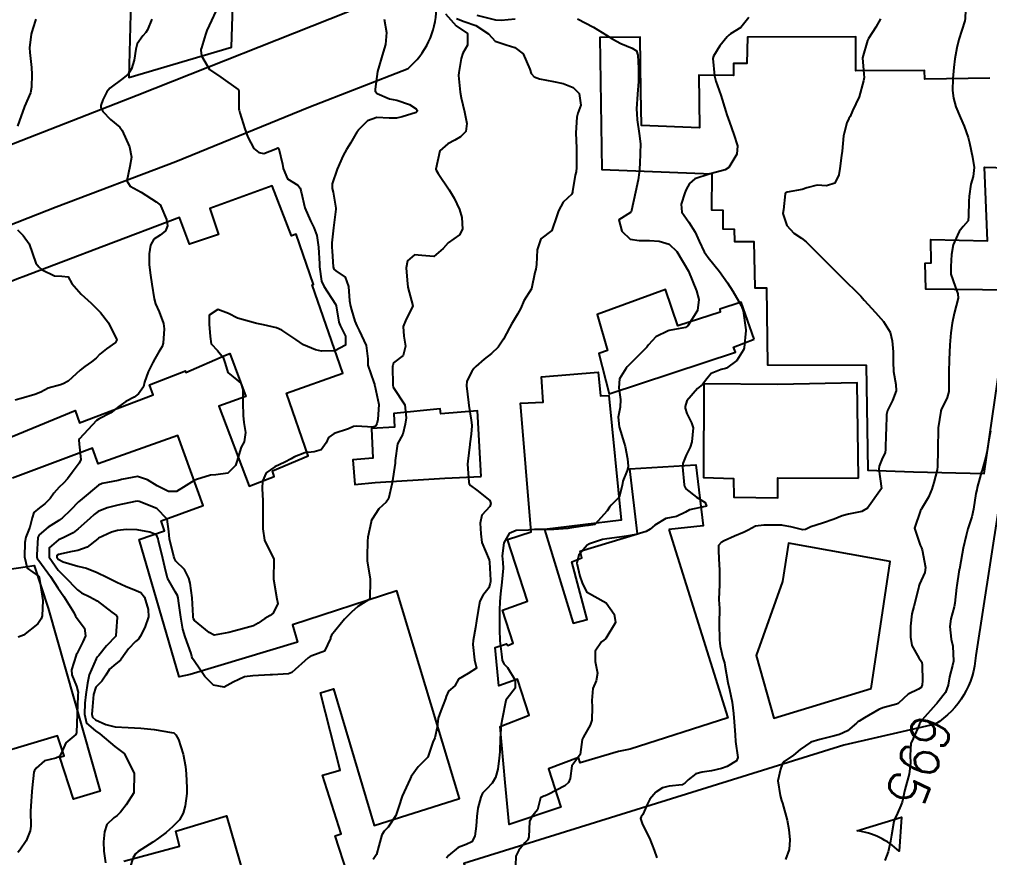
# Model space of a CAD drawing. Header units: metres. Extents: x 292545 to 299085, y 7450245 to 7463078.
# Drawn here: x 296868.1 to 296967.2, y 7452938.4 to 7453024 of the extents above; entities that cross this region are included whole.
import ezdxf
from ezdxf.enums import TextEntityAlignment as Align

# ---------------------------------------------------------------- set-up
doc = ezdxf.new("R2010")
doc.units = ezdxf.units.M
for name, color, linetype in [('Cotas', 45, 'Continuous'), ('Curvas de Nivel 1m', 11, 'Continuous'), ('Curvas de Nivel 5m', 15, 'Continuous'), ('Edificações', 30, 'Continuous'), ('Vias Primárias', 230, 'Continuous')]:
    doc.layers.add(name, color=color, linetype=linetype)
doc.styles.add('Style-STANDARD', font='STANDARD.shx')

msp = doc.modelspace()

# ---------------------------------------------------------------- linework, layer by layer
at = {"layer": 'Curvas de Nivel 1m', "flags": 128}
for points, elevation in [([(296888.146, 7453024.906), (296887.692, 7453023.932), (296887.235, 7453022.915), (296887.093, 7453022.52), (296886.676, 7453021.147), (296886.628, 7453020.966), (296886.624, 7453020.92), (296886.667, 7453020.309), (296887.488, 7453018.912), (296888.642, 7453018.145), (296890.42, 7453016.873), (296890.485, 7453016.735), (296890.508, 7453014.871), (296890.518, 7453014.788), (296890.599, 7453014.5), (296891.105, 7453012.865), (296891.414, 7453012.018), (296892.041, 7453010.855), (296892.549, 7453010.453), (296893.046, 7453010.347), (296894.263, 7453010.833), (296894.467, 7453010.918), (296894.554, 7453010.883), (296894.586, 7453010.83), (296894.955, 7453009.242), (296895.007, 7453008.823), (296895.447, 7453007.741), (296896.508, 7453007.122), (296896.769, 7453006.797), (296896.863, 7453006.433), (296897.219, 7453004.793), (296897.798, 7453003.458), (296898.151, 7453002.783), (296898.451, 7453001.97), (296898.643, 7453000.777), (296898.722, 7452999.082), (296898.728, 7452998.775), (296898.929, 7452997.302), (296899.159, 7452996.772), (296900.366, 7452994.948), (296900.422, 7452994.759), (296900.699, 7452993.107), (296900.828, 7452992.753), (296901.399, 7452991.672), (296901.388, 7452990.744), (296900.307, 7452990.179), (296898.93, 7452990.15), (296898.308, 7452990.265), (296897.103, 7452990.792), (296896.321, 7452991.331), (296894.878, 7452992.279), (296894.338, 7452992.517), (296893.01, 7452992.843), (296892.344, 7452992.956), (296892.208, 7452992.988), (296890.349, 7452993.512), (296889.449, 7452993.979), (296888.358, 7452994.41), (296887.456, 7452993.805), (296887.475, 7452992.909), (296887.578, 7452991.654), (296887.66, 7452990.907), (296888.306, 7452990.202), (296888.908, 7452989.5), (296889.08, 7452988.888), (296889.369, 7452987.969), (296890.276, 7452987.219), (296890.695, 7452986.866), (296890.904, 7452986.223), (296890.911, 7452984.863), (296890.939, 7452983.578), (296891.013, 7452982.868), (296891.182, 7452981.835), (296891.024, 7452980.868), (296890.739, 7452980.327), (296890.279, 7452978.878), (296890.169, 7452978.455), (296889.382, 7452977.667), (296888.159, 7452977.511), (296887.593, 7452977.471), (296886.154, 7452977.038), (296885.915, 7452976.924), (296884.826, 7452976.257), (296884.136, 7452975.797), (296883.297, 7452975.797), (296882.144, 7452976.37), (296881.177, 7452976.98), (296880.156, 7452977.342), (296878.518, 7452977.015), (296878.152, 7452976.908), (296876.55, 7452976.635), (296876.147, 7452976.452), (296874.487, 7452975.065), (296874.302, 7452974.896), (296874.128, 7452974.729), (296873.285, 7452973.909), (296872.436, 7452973.087), (296872.253, 7452972.937), (296872.1, 7452972.841), (296871.035, 7452972.159), (296870.086, 7452971.374), (296869.97, 7452971.112), (296869.856, 7452969.312), (296869.85, 7452969.113), (296869.889, 7452968.95), (296870.049, 7452968.743), (296871.251, 7452967.098), (296872.022, 7452965.961), (296872.619, 7452965.084), (296873.636, 7452963.426), (296873.821, 7452963.072), (296873.98, 7452962.805), (296874.743, 7452961.831), (296874.839, 7452961.057), (296874.568, 7452960.446), (296873.935, 7452959.212), (296873.888, 7452959.116), (296873.869, 7452959.071), (296873.41, 7452957.585), (296873.437, 7452957.075), (296873.901, 7452955.896), (296874.076, 7452955.249), (296874.062, 7452955.067), (296874.047, 7452954.911), (296873.98, 7452953.068), (296873.897, 7452951.122), (296873.892, 7452951.069), (296873.842, 7452950.951), (296872.811, 7452950.103), (296872.373, 7452949.085), (296872.191, 7452948.713), (296871.815, 7452948.544), (296870.658, 7452948.26), (296869.799, 7452947.523), (296869.637, 7452947.28), (296869.564, 7452947.122), (296869.388, 7452945.512), (296869.364, 7452945.124), (296869.25, 7452943.625), (296869.227, 7452943.125), (296869.248, 7452941.604), (296869.189, 7452941.125), (296868.759, 7452940.083), (296868.122, 7452939.136), (296867.918, 7452938.919)], 703), ([(296911.609, 7453024.621), (296912.705, 7453023.405), (296913.837, 7453022.599), (296913.853, 7453021.427), (296913.369, 7453020.603), (296913.204, 7453020.068), (296912.949, 7453018.607), (296912.936, 7453018.32), (296913.096, 7453016.605), (296913.199, 7453016.022), (296913.55, 7453014.601), (296913.793, 7453013.396), (296913.667, 7453012.599), (296913.132, 7453012.047), (296912.569, 7453011.709), (296911.85, 7453011.331), (296911.035, 7453010.633), (296910.623, 7453008.728), (296910.643, 7453008.638), (296910.868, 7453008.295), (296911.975, 7453006.618), (296912.187, 7453006.301), (296912.495, 7453005.789), (296913.036, 7453004.604), (296913.271, 7453003.806), (296913.354, 7453002.601), (296913.037, 7453002.022), (296912.448, 7453001.621), (296911.858, 7453001.202), (296911.377, 7453000.626), (296910.425, 7452999.831), (296909.169, 7452999.909), (296908.426, 7453000), (296907.707, 7452999.38), (296907.6, 7452998.668), (296907.672, 7452997.395), (296907.755, 7452996.666), (296908.249, 7452994.777), (296908.244, 7452994.661), (296907.596, 7452993.422), (296907.279, 7452992.671), (296907.339, 7452991.659), (296907.532, 7452990.668), (296907.27, 7452989.704), (296906.295, 7452988.934), (296906.207, 7452988.681), (296906.199, 7452988.589), (296906.206, 7452986.681), (296906.27, 7452986.454), (296907.447, 7452984.668), (296907.574, 7452983.322), (296907.491, 7452982.667), (296907.227, 7452981.65), (296906.687, 7452980.683), (296906.461, 7452978.97), (296906.465, 7452978.686), (296906.153, 7452976.69), (296905.776, 7452975.046), (296905.526, 7452974.696), (296904.8, 7452974.019), (296904.105, 7452972.957), (296904.021, 7452972.793), (296903.992, 7452972.711), (296903.678, 7452971.123), (296903.651, 7452970.714), (296903.6, 7452969.174), (296903.608, 7452968.714), (296903.898, 7452966.848), (296903.915, 7452966.711), (296903.865, 7452964.851), (296903.743, 7452964.713), (296902.661, 7452964.059), (296901.99, 7452963.48), (296901.285, 7452962.74), (296899.966, 7452961.101), (296899.86, 7452960.865), (296899.844, 7452960.761), (296899.238, 7452959.472), (296897.936, 7452959.019), (296897.777, 7452958.941), (296897.564, 7452958.786), (296895.918, 7452957.31), (296895.561, 7452957.169), (296893.915, 7452957.07), (296893.692, 7452957.055), (296891.914, 7452956.959), (296891.056, 7452956.863), (296889.907, 7452956.319), (296888.989, 7452955.802), (296887.904, 7452956.003), (296887.007, 7452956.909), (296885.929, 7452958.497), (296885.75, 7452958.741), (296885.686, 7452958.924), (296885.631, 7452959.231), (296885.015, 7452960.934), (296884.768, 7452961.735), (296884.581, 7452962.941), (296884.325, 7452964.629), (296884.286, 7452964.946), (296884.234, 7452965.165), (296884.018, 7452965.504), (296883.206, 7452966.958), (296882.924, 7452968.081), (296882.742, 7452968.963), (296882.296, 7452970.751), (296882.249, 7452970.968), (296882.087, 7452971.365), (296881.419, 7452971.647), (296880.092, 7452971.879), (296879.014, 7452971.928), (296878.091, 7452971.815), (296877.476, 7452971.639), (296876.171, 7452971.039), (296876.115, 7452971.007), (296876.082, 7452970.976), (296875.015, 7452970.109), (296874.064, 7452969.786), (296873.473, 7452969.664), (296872.057, 7452969.36), (296871.897, 7452969.249), (296871.902, 7452969.092), (296872.051, 7452968.889), (296872.537, 7452968.596), (296874.044, 7452968.169), (296874.937, 7452967.952), (296876.038, 7452967.518), (296877.018, 7452967.03), (296878.028, 7452966.543), (296878.922, 7452966.113), (296880.02, 7452965.681), (296880.492, 7452965.467), (296880.841, 7452964.988), (296881.237, 7452963.739), (296881.283, 7452962.981), (296880.876, 7452961.891), (296880.411, 7452960.993), (296880.237, 7452960.718), (296879.955, 7452960.454), (296879.238, 7452959.713), (296878.727, 7452959.012), (296878.394, 7452958.55), (296877.925, 7452958.201), (296877.298, 7452957.647), (296876.894, 7452957.03), (296876.512, 7452956.429), (296875.901, 7452955.813), (296875.633, 7452955.044), (296875.5, 7452953.414), (296875.487, 7452953.046), (296875.551, 7452952.736), (296875.857, 7452952.46), (296876.902, 7452951.98), (296877.85, 7452951.758), (296879.177, 7452951.68), (296879.849, 7452951.649), (296880.48, 7452951.622), (296881.848, 7452951.469), (296883.613, 7452951.184), (296883.845, 7452951.122), (296884.071, 7452950.948), (296884.335, 7452950.448), (296884.803, 7452948.94), (296885.033, 7452947.709), (296885.101, 7452946.937), (296885.184, 7452945.531), (296885.177, 7452944.936), (296885.011, 7452943.68), (296884.81, 7452942.939), (296884.419, 7452942.26), (296883.729, 7452941.536), (296883.42, 7452941.259), (296883.06, 7452940.957), (296882.302, 7452940.379), (296881.713, 7452939.97), (296880.202, 7452938.993), (296879.927, 7452938.769), (296879.694, 7452938.402), (296879.345, 7452937.336)], 701), ([(296914.816, 7453024.494), (296916.715, 7453024.017), (296917.29, 7453023.979), (296918.716, 7453024.111)], 699), ([(296964.73, 7453025.111), (296964.666, 7453024.039), (296964.658, 7453023.991), (296964.632, 7453023.911), (296964.029, 7453022), (296963.812, 7453021.131), (296963.632, 7453020.006), (296963.531, 7453019.136), (296963.416, 7453018.008), (296963.397, 7453016.775), (296963.481, 7453016.007), (296963.726, 7453015.115), (296964.205, 7453013.996), (296964.59, 7453013.142), (296964.994, 7453011.986), (296965.119, 7453011.433), (296965.438, 7453009.981), (296965.599, 7453008.918), (296965.484, 7453007.98), (296965.273, 7453007.225), (296965.088, 7453005.984), (296965.041, 7453005.441), (296965.006, 7453003.985), (296964.981, 7453003.479), (296964.466, 7453002.869), (296964.082, 7453002.372), (296963.896, 7453001.998), (296963.461, 7453001.022), (296963.267, 7453000.007), (296963.204, 7452998.792), (296963.232, 7452998.008), (296963.646, 7452996.75), (296963.947, 7452995.997), (296963.951, 7452995.568), (296963.571, 7452994.002), (296963.343, 7452993.01), (296963.2, 7452992.007), (296963.108, 7452990.796), (296963.063, 7452990.012), (296963.028, 7452989.291), (296962.999, 7452988.013), (296963.022, 7452987.272), (296963.019, 7452986.012), (296962.854, 7452985.417), (296962.244, 7452984.141), (296962.205, 7452984.059), (296962.191, 7452984.021), (296961.934, 7452982.314), (296961.912, 7452982.023), (296961.88, 7452980.341), (296961.878, 7452980.023), (296961.858, 7452978.341), (296961.817, 7452978.024), (296961.465, 7452976.715), (296961.273, 7452976.029), (296960.938, 7452975.229), (296960.233, 7452974.039), (296960.191, 7452973.971), (296960.121, 7452973.865), (296959.5, 7452972.049), (296960.077, 7452970.325), (296960.216, 7452970.039), (296960.275, 7452969.834), (296960.614, 7452968.034), (296960.554, 7452967.526), (296960.027, 7452966.315), (296959.947, 7452966.118), (296959.934, 7452966.041), (296959.916, 7452965.935), (296959.424, 7452964.049), (296959.234, 7452963.29), (296959.087, 7452962.053), (296959.106, 7452960.918), (296959.243, 7452960.057), (296959.941, 7452958.815), (296960.252, 7452958.361), (296960.286, 7452958.045), (296960.332, 7452956.459), (296960.301, 7452956.044), (296960.173, 7452955.782), (296959.906, 7452955.602), (296958.872, 7452955.086), (296957.885, 7452954.182), (296957.824, 7452954.13), (296957.664, 7452954.072), (296956.271, 7452953.694), (296955.877, 7452953.535), (296954.411, 7452952.655), (296953.865, 7452952.342), (296953.724, 7452952.261), (296953.571, 7452952.123), (296952.658, 7452951.325), (296951.845, 7452950.962), (296951.202, 7452950.787), (296949.838, 7452950.472), (296948.911, 7452950.174), (296947.831, 7452949.421), (296947.152, 7452948.867), (296946.199, 7452948.206), (296946.017, 7452948.002), (296945.805, 7452947.428), (296945.541, 7452946.214), (296945.771, 7452944.726), (296945.932, 7452944.208), (296946.008, 7452943.96), (296946.497, 7452942.202), (296946.68, 7452941.254), (296946.78, 7452940.199), (296946.692, 7452939.216), (296946.333, 7452938.204)], 696), ([(296881.617, 7453024.078), (296881.149, 7453022.986), (296880.977, 7453022.709), (296880.693, 7453022.362), (296880.114, 7453021.563), (296879.973, 7453020.997), (296879.786, 7453019.874), (296879.536, 7453019.001), (296879.198, 7453018.451), (296878.643, 7453018.022), (296877.3, 7453017.03), (296877.007, 7453016.655), (296876.615, 7453015.821), (296876.403, 7453015.245), (296876.41, 7453015.042), (296876.599, 7453014.638), (296877.392, 7453013.829), (296878.335, 7453013.022), (296878.578, 7453012.701), (296879.315, 7453011.009), (296879.516, 7453009.979), (296879.374, 7453009.007), (296879.069, 7453007.562), (296879.39, 7453007.007), (296880.504, 7453006.396), (296882.059, 7453005.404), (296882.485, 7453005.079), (296882.536, 7453004.969), (296883.092, 7453003.583), (296883.204, 7453002.959), (296882.989, 7453002.428), (296882.448, 7453002.004), (296881.816, 7453001.603), (296881.475, 7453000.98), (296881.328, 7453000.077), (296881.336, 7452998.981), (296881.478, 7452997.903), (296881.616, 7452996.978), (296881.84, 7452995.506), (296881.991, 7452994.974), (296882.355, 7452994.147), (296882.814, 7452992.965), (296882.883, 7452992.419), (296882.759, 7452990.966), (296882.648, 7452990.636), (296882.309, 7452990.063), (296881.916, 7452989.357), (296881.722, 7452988.976), (296881.229, 7452988.035), (296880.866, 7452986.984), (296880.745, 7452986.506), (296880.255, 7452985.774), (296879.796, 7452985.451), (296878.963, 7452985.009), (296878.238, 7452984.491), (296877.416, 7452983.844), (296876.225, 7452983.217), (296875.954, 7452983.044), (296874.204, 7452981.178), (296874.163, 7452981.07), (296874.197, 7452980.645), (296874.362, 7452979.067), (296874.169, 7452978.704), (296873.482, 7452977.755), (296872.982, 7452977.082), (296872.572, 7452976.662), (296872.145, 7452976.248), (296871.601, 7452975.632), (296871.222, 7452975.099), (296870.683, 7452974.546), (296870.118, 7452974.126), (296869.567, 7452973.663), (296869.372, 7452973.121), (296869.137, 7452972.168), (296868.739, 7452971.13), (296868.623, 7452970.583), (296868.584, 7452969.132), (296868.865, 7452967.952), (296870.033, 7452967.142), (296870.066, 7452967.11), (296870.103, 7452967.039), (296870.397, 7452965.106), (296870.463, 7452964.648), (296870.402, 7452963.106), (296870.308, 7452962.778), (296869.975, 7452962.29), (296868.509, 7452961.132), (296867.961, 7452960.9)], 704), ([(296905.327, 7453024.088), (296905.563, 7453022.697), (296905.482, 7453021.499), (296905.249, 7453020.701), (296904.653, 7453018.71), (296904.413, 7453016.925), (296904.409, 7453016.712), (296904.62, 7453016.459), (296905.867, 7453015.943), (296906.614, 7453015.797), (296907.939, 7453015.337), (296908.605, 7453014.914), (296908.716, 7453014.77), (296908.72, 7453014.658), (296908.602, 7453014.532), (296907.168, 7453014.103), (296906.596, 7453013.966), (296905.856, 7453013.951), (296904.596, 7453014.01), (296903.631, 7453013.681), (296902.689, 7453012.729), (296902.643, 7453012.668), (296902.581, 7453012.579), (296901.904, 7453011.395), (296901.498, 7453010.741), (296901.163, 7453010.128), (296900.533, 7453008.75), (296900.024, 7453007.244), (296900.025, 7453006.757), (296900.127, 7453006.384), (296900.407, 7453004.751), (296900.4, 7453004.669), (296900.151, 7453002.755), (296899.995, 7453001.201), (296900.006, 7453000.756), (296900.035, 7453000.362), (296900.129, 7452998.754), (296900.188, 7452998.53), (296900.409, 7452998.336), (296901.361, 7452997.705), (296901.687, 7452996.741), (296901.808, 7452995.302), (296901.902, 7452994.737), (296901.994, 7452994.37), (296902.348, 7452993.222), (296902.55, 7452992.728), (296902.796, 7452992.265), (296903.5, 7452990.718), (296903.658, 7452989.358), (296903.663, 7452988.716), (296904.275, 7452986.93), (296904.337, 7452986.773), (296904.353, 7452986.709), (296904.387, 7452986.592), (296904.776, 7452984.702), (296904.673, 7452983.149), (296904.578, 7452982.705), (296904.451, 7452982.476), (296904.218, 7452982.389), (296902.479, 7452982.467), (296902.22, 7452982.428), (296901.695, 7452982.215), (296900.213, 7452981.719), (296899.657, 7452981.317), (296899.422, 7452980.768), (296898.894, 7452980.071), (296898.189, 7452979.871), (296897.235, 7452979.742), (296896.181, 7452979.327), (296895.837, 7452979.146), (296895.179, 7452978.815), (296894.168, 7452978.335), (296893.295, 7452977.705), (296892.906, 7452976.842), (296892.873, 7452976.112), (296892.939, 7452974.842), (296892.939, 7452974.017), (296892.933, 7452972.842), (296892.947, 7452971.989), (296893.128, 7452970.84), (296894.054, 7452968.885), (296894.067, 7452968.83), (296894.033, 7452966.83), (296894.385, 7452964.826), (296894.461, 7452964.371), (296893.991, 7452963.354), (296893.677, 7452963.143), (296893.152, 7452962.838), (296892.463, 7452962.36), (296891.975, 7452962.067), (296890.873, 7452961.768), (296889.969, 7452961.521), (296889.469, 7452961.384), (296887.965, 7452961.117), (296887.467, 7452961.406), (296885.98, 7452962.617), (296885.86, 7452962.801), (296885.831, 7452962.922), (296885.818, 7452963.09), (296885.718, 7452964.924), (296885.525, 7452966.425), (296885.393, 7452966.93), (296884.934, 7452967.829), (296884.05, 7452968.671), (296883.907, 7452968.951), (296883.852, 7452969.156), (296883.42, 7452970.957), (296883.34, 7452971.708), (296883.161, 7452972.959), (296882.114, 7452974.07), (296880.314, 7452974.795), (296880.121, 7452974.813), (296879.907, 7452974.78), (296878.124, 7452974.402), (296877.029, 7452974.121), (296876.114, 7452973.755), (296875.702, 7452973.453), (296875.269, 7452973.053), (296874.092, 7452971.98), (296873.57, 7452971.593), (296872.617, 7452971.085), (296872.238, 7452970.931), (296872.08, 7452970.865), (296871.126, 7452970.041), (296871.136, 7452969.099), (296872.04, 7452967.753), (296872.711, 7452967.083), (296874.02, 7452965.756), (296874.414, 7452965.461), (296875.277, 7452965.051), (296876.007, 7452964.621), (296877.533, 7452963.481), (296877.984, 7452963.122), (296878.056, 7452963.019), (296878.062, 7452962.939), (296877.968, 7452961.57), (296877.933, 7452961.051), (296877.919, 7452961.02), (296876.96, 7452960.017), (296876.178, 7452959.038), (296876.067, 7452958.903), (296875.93, 7452958.702), (296875.203, 7452957.051), (296875.049, 7452956.198), (296874.869, 7452955.055), (296874.772, 7452954.165), (296874.734, 7452953.057), (296874.924, 7452952.124), (296875.846, 7452951.328), (296876.288, 7452951.036), (296877.83, 7452949.745), (296878.793, 7452949.01), (296879.793, 7452947), (296879.773, 7452945), (296878.997, 7452943.765), (296878.411, 7452943.013), (296878.064, 7452942.692), (296877.737, 7452942.463), (296877.005, 7452941.752), (296876.775, 7452941.029), (296876.677, 7452940), (296876.709, 7452939.035), (296876.872, 7452937.846)], 702), ([(296925.083, 7453024.099), (296926.705, 7453023.257), (296928.054, 7453022.426), (296928.689, 7453022.032), (296929.502, 7453021.595), (296930.68, 7453021.119), (296931.12, 7453020.836), (296931.259, 7453020.391), (296931.305, 7453019.036), (296931.325, 7453018.39), (296931.327, 7453017.705), (296931.207, 7453016.391), (296931.119, 7453014.903), (296931.144, 7453014.392), (296931.191, 7453013.794), (296931.378, 7453012.388), (296931.503, 7453011.327), (296931.48, 7453010.386), (296931.438, 7453009.283), (296931.389, 7453008.387), (296931.264, 7453007.647), (296931.004, 7453006.392), (296930.588, 7453004.502), (296930.552, 7453004.399), (296930.482, 7453004.329), (296929.315, 7453003.571), (296929.62, 7453002.408), (296930.451, 7453001.599), (296931.384, 7453001.451), (296932.449, 7453001.439), (296933.436, 7453001.372), (296934.44, 7453001.068), (296935.222, 7453000.342), (296936.413, 7452998.33), (296937.233, 7452996.317), (296937.477, 7452995.417), (296937.333, 7452994.315), (296936.347, 7452992.748), (296936.106, 7452992.572), (296934.974, 7452992.344), (296934.451, 7452992.239), (296934.341, 7452992.213), (296933.101, 7452991.599), (296932.319, 7452990.781), (296932.148, 7452990.549), (296931.997, 7452990.383), (296931.16, 7452989.535), (296930.296, 7452988.674), (296930.164, 7452988.532), (296930.056, 7452988.402), (296929.382, 7452987.303), (296929.294, 7452986.41), (296929.461, 7452985.197), (296929.434, 7452984.408), (296929.241, 7452983.402), (296929.338, 7452982.409), (296929.852, 7452980.75), (296929.956, 7452980.402), (296930.18, 7452979.15), (296930.26, 7452978.399), (296930.257, 7452978.314), (296930.168, 7452977.931), (296929.718, 7452976.844), (296929.65, 7452976.405), (296929.327, 7452975.216), (296928.537, 7452974.416), (296928.344, 7452974.194), (296928.117, 7452973.812), (296926.865, 7452972.439), (296926.21, 7452972.34), (296926.101, 7452972.327), (296924.465, 7452972.099), (296924.096, 7452972.033), (296922.682, 7452971.903), (296922.094, 7452971.916), (296920.706, 7452971.902), (296920.093, 7452971.855), (296918.808, 7452971.817), (296918.093, 7452971.499), (296917.549, 7452970.548), (296917.396, 7452969.217), (296917.469, 7452968.549), (296917.478, 7452967.98), (296917.351, 7452966.55), (296917.232, 7452965.335), (296917.146, 7452964.553), (296917.101, 7452963.661), (296917.121, 7452962.553), (296917.116, 7452961.695), (296917.163, 7452960.552), (296917.327, 7452959.165), (296917.389, 7452958.548), (296917.568, 7452958.185), (296917.926, 7452957.826), (296918.708, 7452956.532), (296918.72, 7452955.713), (296917.885, 7452954.661), (296917.823, 7452954.602), (296917.795, 7452954.541), (296917.778, 7452954.437), (296917.386, 7452952.547), (296917.298, 7452951.989), (296917.195, 7452950.556), (296917.136, 7452949.244), (296917.087, 7452948.557), (296916.942, 7452947.419), (296916.7, 7452946.561), (296916.374, 7452945.977), (296915.781, 7452945.393), (296915.378, 7452944.972), (296915.204, 7452944.576), (296914.899, 7452943.435), (296914.804, 7452942.579), (296914.726, 7452941.588), (296914.584, 7452940.581), (296914.3, 7452939.998), (296913.71, 7452939.708), (296912.893, 7452939.414), (296911.924, 7452938.617), (296911.69, 7452938.343)], 699), ([(296942.59, 7453024.252), (296941.763, 7453023.208), (296940.697, 7453022.561), (296940.526, 7453022.451), (296940.364, 7453022.283), (296939.634, 7453021.34), (296938.97, 7453020.297), (296938.912, 7453020.055), (296939.067, 7453018.296), (296939.206, 7453017.733), (296939.72, 7453016.289), (296940.238, 7453014.652), (296940.344, 7453014.283), (296940.592, 7453013.542), (296941.052, 7453012.273), (296941.421, 7453011.127), (296941.372, 7453010.268), (296940.539, 7453008.923), (296940.157, 7453008.664), (296938.78, 7453008.298), (296938.582, 7453008.25), (296938.532, 7453008.237), (296937.084, 7453007.762), (296936.517, 7453007.278), (296936.182, 7453006.659), (296936.051, 7453006.335), (296935.666, 7453005.163), (296935.753, 7453004.337), (296936.468, 7453003.322), (296937.094, 7453002.32), (296937.525, 7453001.395), (296938.03, 7453000.306), (296938.175, 7453000.049), (296938.427, 7452999.722), (296939.576, 7452998.288), (296940.396, 7452997.138), (296940.963, 7452996.274), (296941.813, 7452994.821), (296942.02, 7452994.263), (296942.281, 7452992.323), (296942.282, 7452992.261), (296942.104, 7452990.475), (296942.053, 7452990.263), (296941.368, 7452989.204), (296940.294, 7452988.411), (296940.197, 7452988.378), (296939.763, 7452988.285), (296938.72, 7452987.862), (296938.278, 7452987.326), (296937.855, 7452986.721), (296937.357, 7452986.314), (296936.25, 7452985.073), (296936.085, 7452984.491), (296936.088, 7452984.332), (296936.237, 7452983.785), (296936.727, 7452982.822), (296936.881, 7452982.32), (296936.75, 7452980.87), (296936.592, 7452980.324), (296936.185, 7452979.507), (296935.848, 7452978.662), (296935.797, 7452978.334), (296935.994, 7452976.492), (296936.027, 7452976.331), (296936.149, 7452976.08), (296937.223, 7452975.233), (296938.128, 7452974.661), (296938.266, 7452974.308), (296938.123, 7452974.278), (296936.518, 7452973.927), (296936.117, 7452973.69), (296935.21, 7452973.241), (296934.11, 7452973.028), (296932.97, 7452972.367), (296932.521, 7452971.95), (296932.093, 7452971.699), (296931.081, 7452971.397), (296930.085, 7452971.239), (296929.369, 7452971.122), (296928.081, 7452970.953), (296927.627, 7452970.879), (296926.319, 7452970.446), (296926.071, 7452970.302), (296925.209, 7452969.311), (296925.001, 7452968.461), (296925.335, 7452967.162), (296925.575, 7452966.455), (296926.019, 7452965.539), (296928.003, 7452964.43), (296928.825, 7452963.251), (296928.974, 7452962.415), (296927.966, 7452960.788), (296927.774, 7452960.623), (296927.52, 7452960.434), (296926.898, 7452959.491), (296926.895, 7452958.44), (296927.114, 7452957.245), (296926.987, 7452956.439), (296926.663, 7452955.681), (296926.532, 7452954.444), (296926.575, 7452953.744), (296926.541, 7452952.443), (296926.381, 7452951.921), (296925.848, 7452950.969), (296925.646, 7452950.65), (296925.568, 7452950.453), (296925.367, 7452948.908), (296925.023, 7452948.458), (296924.506, 7452947.763), (296924.328, 7452946.465), (296924.18, 7452946.075), (296923.785, 7452945.707), (296922.104, 7452944.823), (296921.775, 7452944.69), (296921.629, 7452944.647), (296921.32, 7452944.505), (296920.992, 7452943.27), (296920.385, 7452942.514), (296920.186, 7452942.068), (296920.108, 7452940.516), (296920.018, 7452940.218), (296919.713, 7452939.889), (296919.086, 7452939.146), (296918.781, 7452938.534), (296918.737, 7452937.588)], 698), ([(296956.023, 7453024.097), (296955.563, 7453023.248), (296954.817, 7453022.109), (296954.766, 7453022.035), (296954.691, 7453021.894), (296954.19, 7453020.117), (296954.323, 7453018.439), (296954.356, 7453018.114), (296954.305, 7453017.78), (296953.846, 7453016.122), (296953.173, 7453014.696), (296952.923, 7453014.135), (296952.814, 7453013.922), (296952.593, 7453013.479), (296952.306, 7453012.414), (296952.267, 7453012.143), (296952.103, 7453010.599), (296952.064, 7453010.145), (296951.886, 7453008.8), (296951.767, 7453008.148), (296951.363, 7453007.309), (296950.516, 7453007.054), (296949.57, 7453007.116), (296948.513, 7453006.851), (296948.038, 7453006.659), (296946.506, 7453006.387), (296946.379, 7453006.337), (296946.305, 7453006.212), (296946.107, 7453004.593), (296946.062, 7453004.214), (296946.464, 7453002.97), (296947.185, 7453002.199), (296947.96, 7453001.699), (296948.444, 7453001.325), (296949.591, 7453000.168), (296950.425, 7452999.343), (296951.612, 7452998.148), (296952.401, 7452997.356), (296953.661, 7452996.121), (296954.016, 7452995.752), (296954.375, 7452995.343), (296955.507, 7452994.099), (296956.349, 7452993.187), (296957.02, 7452992.083), (296957.223, 7452991.182), (296957.322, 7452990.08), (296957.33, 7452989.052), (296957.352, 7452988.079), (296957.6, 7452986.75), (296957.619, 7452986.076), (296957.247, 7452985.086), (296956.757, 7452984.085), (296956.659, 7452983.666), (296956.6, 7452982.086), (296956.591, 7452981.713), (296956.551, 7452980.086), (296956.493, 7452979.784), (296956.183, 7452979.075), (296955.89, 7452978.378), (296955.848, 7452978.093), (296956.143, 7452976.09), (296954.687, 7452974.112), (296954.119, 7452973.74), (296952.772, 7452973.478), (296952.115, 7452973.308), (296951.295, 7452972.964), (296950.107, 7452972.561), (296948.93, 7452972.178), (296948.379, 7452971.906), (296948.098, 7452971.879), (296946.881, 7452972.202), (296946.104, 7452972.341), (296945.964, 7452972.352), (296944.104, 7452972.368), (296943.248, 7452972.243), (296942.508, 7452971.842), (296942.094, 7452971.633), (296941.107, 7452971.25), (296940.08, 7452970.77), (296939.768, 7452970.595), (296939.479, 7452970.289), (296939.488, 7452969.71), (296939.565, 7452968.287), (296939.582, 7452967.82), (296939.579, 7452966.287), (296939.535, 7452964.762), (296939.569, 7452964.287), (296939.584, 7452963.872), (296939.562, 7452962.286), (296939.604, 7452960.64), (296939.624, 7452960.285), (296939.661, 7452959.995), (296939.938, 7452958.813), (296940.093, 7452958.278), (296940.143, 7452958.066), (296940.455, 7452956.275), (296940.601, 7452955.575), (296940.892, 7452954.27), (296941.022, 7452953.118), (296941.082, 7452952.268), (296941.174, 7452950.943), (296941.224, 7452950.266), (296941.452, 7452948.63), (296941.326, 7452948.265), (296940.384, 7452947.697), (296939.805, 7452947.489), (296938.754, 7452947.247), (296937.801, 7452947.108), (296937.176, 7452946.939), (296936.374, 7452946.324), (296936.097, 7452946.018), (296935.785, 7452945.83), (296934.458, 7452945.675), (296933.78, 7452945.529), (296933.069, 7452945.072), (296932.468, 7452944.373), (296932.237, 7452943.896), (296931.747, 7452942.797), (296931.584, 7452942.542), (296931.516, 7452942.382), (296931.737, 7452941.769), (296932.441, 7452940.373), (296932.919, 7452939.153), (296933.185, 7452938.365)], 697)]:
    msp.add_lwpolyline(points, dxfattribs=dict(at, elevation=elevation))
at = {"layer": 'Curvas de Nivel 5m', "flags": 128}
for points, elevation in [([(296869.771, 7453024.061), (296869.448, 7453023.123), (296869.274, 7453022.544), (296869.108, 7453021.126), (296869.138, 7453020.656), (296869.328, 7453019.123), (296869.348, 7453018.421), (296869.331, 7453017.123), (296869.21, 7453016.538), (296868.603, 7453015.13), (296867.883, 7453013.141)], 705), ([(296912.716, 7453024.139), (296913.494, 7453023.819), (296914.705, 7453023.422), (296916.009, 7453022.57), (296916.32, 7453022.196), (296916.686, 7453021.819), (296917.798, 7453021.433), (296918.679, 7453021.174), (296919.535, 7453020.531), (296920.203, 7453018.979), (296920.335, 7453018.523), (296920.648, 7453018.168), (296921.19, 7453017.967), (296922.641, 7453017.701), (296923.619, 7453017.499), (296924.632, 7453017.104), (296925.256, 7453016.461), (296925.43, 7453015.276), (296925.107, 7453014.462), (296925.002, 7453014.059), (296924.928, 7453012.465), (296924.972, 7453010.879), (296924.995, 7453010.463), (296924.998, 7453008.924), (296924.934, 7453008.466), (296924.862, 7453008.132), (296924.586, 7453006.469), (296924.575, 7453006.397), (296924.5, 7453006.187), (296923.604, 7453005.366), (296923.152, 7453004.483), (296922.981, 7453003.982), (296922.463, 7453002.49), (296921.329, 7453001.627), (296920.967, 7453000.512), (296920.903, 7452998.997), (296920.826, 7452998.514), (296920.738, 7452998.185), (296920.383, 7452996.52), (296919.602, 7452995.297), (296919.284, 7452994.531), (296918.968, 7452993.922), (296918.346, 7452992.897), (296918.146, 7452992.543), (296917.516, 7452991.361), (296916.978, 7452990.56), (296916.306, 7452989.905), (296915.566, 7452989.312), (296914.707, 7452988.586), (296914.506, 7452988.373), (296914.288, 7452988.059), (296913.792, 7452987.081), (296913.755, 7452986.595), (296913.936, 7452984.904), (296913.979, 7452984.593), (296914.228, 7452983.091), (296914.298, 7452982.589), (296914.298, 7452982.513), (296914.209, 7452981.646), (296914.099, 7452980.686), (296914.088, 7452980.591), (296913.871, 7452978.898), (296913.863, 7452978.593), (296913.985, 7452976.761), (296914.029, 7452976.591), (296914.15, 7452976.42), (296914.801, 7452975.925), (296916.127, 7452974.867), (296916.248, 7452974.568), (296916.12, 7452974.267), (296915.307, 7452973.382), (296915.152, 7452972.58), (296915.199, 7452971.472), (296915.327, 7452970.578), (296916.057, 7452968.818), (296916.111, 7452968.569), (296916.202, 7452966.735), (296916.194, 7452966.568), (296916.176, 7452966.423), (296916.023, 7452965.94), (296915.424, 7452965.164), (296915.116, 7452964.579), (296914.933, 7452963.642), (296914.758, 7452962.582), (296914.655, 7452961.904), (296914.443, 7452960.585), (296914.38, 7452960.162), (296914.566, 7452958.584), (296914.751, 7452957.756), (296913.919, 7452957.209), (296912.923, 7452956.605), (296912.557, 7452955.956), (296911.894, 7452955.391), (296911.673, 7452954.835), (296911.613, 7452954.623), (296911.123, 7452953.379), (296910.867, 7452952.63), (296910.766, 7452951.719), (296910.51, 7452950.633), (296910.296, 7452950.175), (296909.813, 7452948.64), (296908.796, 7452947.657), (296908.1, 7452946.657), (296907.999, 7452946.45), (296907.786, 7452945.994), (296907.17, 7452944.669), (296906.835, 7452943.596), (296906.535, 7452942.678), (296905.731, 7452941.492), (296905.337, 7452941.084), (296905.104, 7452940.696), (296904.801, 7452939.604), (296904.557, 7452938.701), (296904.224, 7452938.176)], 700), ([(296867.873, 7453002.555), (296868.451, 7453001.964), (296869.063, 7453001.124), (296869.418, 7453000.131), (296869.751, 7452999.12), (296870.049, 7452998.755), (296870.406, 7452998.455), (296871.651, 7452997.847), (296872.4, 7452997.799), (296873.058, 7452997.739), (296873.432, 7452997.074), (296874.376, 7452995.961), (296875.411, 7452995.05), (296876.354, 7452994.109), (296877.177, 7452993.032), (296878.037, 7452991.312), (296877.892, 7452991.024), (296876.96, 7452990.387), (296876.305, 7452989.836), (296875.907, 7452989.436), (296875.446, 7452989.048), (296874.765, 7452988.578), (296874.284, 7452988.185), (296873.05, 7452987.078), (296872.553, 7452986.802), (296872.267, 7452986.718), (296871.017, 7452986.347), (296870.256, 7452985.958), (296869.673, 7452985.697), (296868.245, 7452985.296), (296868.121, 7452985.265), (296867.643, 7452985.146)], 705), ([(296967.275, 7452981.959), (296967.096, 7452981.069), (296966.912, 7452979.963), (296966.792, 7452979.359), (296966.404, 7452977.968), (296966.344, 7452977.795), (296966.161, 7452977.199), (296965.921, 7452976.199), (296965.863, 7452975.974), (296965.77, 7452975.607), (296965.538, 7452973.979), (296965.352, 7452973.218), (296964.954, 7452971.987), (296964.768, 7452971.315), (296964.489, 7452969.994), (296964.136, 7452968.081), (296964.125, 7452967.999), (296964.116, 7452967.935), (296964.047, 7452967.577), (296963.83, 7452966.198), (296963.81, 7452966.002), (296963.63, 7452964.38), (296963.539, 7452964.005), (296963.217, 7452962.782), (296963.118, 7452962.009), (296963.245, 7452960.726), (296963.406, 7452960.005), (296963.475, 7452958.467), (296963.374, 7452958.006), (296963.078, 7452956.852), (296962.937, 7452956.01), (296962.669, 7452955.245), (296961.886, 7452954.258), (296961.78, 7452954.126), (296961.696, 7452954.023), (296960.301, 7452952.477), (296960.01, 7452952.048), (296959.971, 7452951.939), (296959.856, 7452951.598), (296959.354, 7452950.541), (296959.136, 7452950.057), (296959.058, 7452948.82), (296959.089, 7452948.057), (296958.944, 7452946.916), (296958.736, 7452946.061), (296958.527, 7452945.317), (296958.236, 7452944.065), (296958.125, 7452943.7), (296957.751, 7452942.927), (296957.479, 7452942.339), (296957.407, 7452942.073), (296957.139, 7452940.665), (296957.037, 7452940.077), (296956.801, 7452938.985), (296956.465, 7452938.082)], 695)]:
    msp.add_lwpolyline(points, dxfattribs=dict(at, elevation=elevation))
at = {"layer": 'Edificações', "elevation": 715.887}
msp.add_lwpolyline([(296879.698, 7453034.974), (296879.262, 7453018.108), (296889.744, 7453021.217), (296889.931, 7453027.539)], dxfattribs=at)
at = {"layer": 'Edificações'}
for points in [[(296967.213, 7453018.033), (296960.565, 7453017.939), (296960.532, 7453018.81), (296953.5, 7453018.794), (296953.51, 7453022.265), (296942.459, 7453022.235), (296942.394, 7453019.532), (296941.008, 7453019.545), (296941.001, 7453018.318), (296937.467, 7453018.335), (296937.531, 7453012.975), (296931.623, 7453013.22), (296931.562, 7453016.678), (296931.47, 7453022.232), (296927.363, 7453022.193), (296927.558, 7453008.704), (296938.802, 7453008.269), (296938.782, 7453004.601), (296939.935, 7453004.563), (296939.911, 7453002.637), (296941.085, 7453002.602), (296941.123, 7453001.35), (296943.102, 7453001.346), (296943.199, 7452996.61), (296944.386, 7452996.622), (296944.482, 7452988.754), (296954.575, 7452988.701), (296954.737, 7452977.983), (296959.385, 7452977.8), (296966.621, 7452977.657), (296969.336, 7452996.391), (296960.669, 7452996.482), (296960.609, 7452999.147), (296961.214, 7452999.165), (296961.182, 7453001.569), (296966.973, 7453001.43), (296966.643, 7453008.947), (296970.17, 7453008.828)], [(296865.733, 7452980.78), (296873.767, 7452984.07), (296874.21, 7452982.814), (296881.738, 7452985.665), (296881.36, 7452986.7), (296885.04, 7452988.147), (296885.082, 7452987.976), (296889.144, 7452989.742), (296889.557, 7452989.89), (296891.214, 7452985.502), (296888.453, 7452984.534), (296891.544, 7452976.344), (296894.089, 7452977.317), (296893.922, 7452977.926), (296897.576, 7452979.446), (296895.355, 7452985.858), (296901.116, 7452987.884), (296897.984, 7452996.916), (296898.105, 7452996.956), (296896.332, 7453002.091), (296895.865, 7453001.93), (296893.904, 7453007.055), (296887.544, 7453004.713), (296888.417, 7453002.076), (296885.453, 7453001.074), (296884.435, 7453003.791), (296876.718, 7453000.883), (296868.471, 7452997.723), (296868.087, 7452997.599), (296860.387, 7452994.579)], [(296901.604, 7452936.721), (296900.335, 7452940.608), (296900.957, 7452940.805), (296899.049, 7452946.81), (296900.836, 7452947.333), (296898.844, 7452955.24), (296900.166, 7452955.62), (296904.305, 7452941.665), (296913.047, 7452944.421), (296906.62, 7452965.665), (296895.985, 7452962.175), (296896.482, 7452960.415), (296885.53, 7452957.099), (296884.384, 7452956.852), (296880.319, 7452970.883), (296882.903, 7452971.78), (296882.552, 7452972.801), (296886.845, 7452974.36), (296884.255, 7452981.517), (296876.131, 7452978.615), (296875.557, 7452980.238), (296867.361, 7452977.167)], [(296867.074, 7452967.864), (296869.582, 7452968.225), (296871.029, 7452963.877), (296876.341, 7452945.18), (296873.614, 7452944.365), (296872.206, 7452948.648), (296872.648, 7452948.786), (296871.968, 7452950.827), (296862.856, 7452948.098)], [(296878.746, 7452938.037), (296884.443, 7452939.566), (296884.073, 7452941.079), (296889.228, 7452942.668), (296891.883, 7452933.463)]]:
    msp.add_lwpolyline(points, dxfattribs=at)
for points in [[(296943.111, 7452991.361), (296941.809, 7452995.157), (296939.607, 7452994.443), (296939.652, 7452994.14), (296935.335, 7452992.725), (296934.087, 7452996.435), (296927.093, 7452993.906), (296928.142, 7452990.222), (296927.249, 7452989.897), (296928.304, 7452985.768), (296941.226, 7452990.042), (296941.017, 7452990.539)], [(296934.422, 7452971.913), (296940.43, 7452952.66), (296930.469, 7452949.471), (296929.274, 7452949.245), (296925.366, 7452948.054), (296925.191, 7452948.6), (296922.117, 7452947.469), (296923.397, 7452943.543), (296918.114, 7452941.775), (296917.704, 7452946.055), (296917.179, 7452951.774), (296920.131, 7452952.931), (296918.945, 7452956.606), (296917.034, 7452955.953), (296916.667, 7452959.842), (296917.838, 7452960.225), (296917.968, 7452960.057), (296918.514, 7452960.303), (296917.416, 7452963.684), (296919.96, 7452964.601), (296917.937, 7452970.887), (296920.366, 7452971.669), (296919.27, 7452984.816), (296921.584, 7452984.934), (296921.422, 7452987.535), (296927.205, 7452987.98), (296927.448, 7452985.58), (296928.299, 7452985.622), (296929.56, 7452972.884), (296921.698, 7452971.91), (296924.657, 7452962.351), (296926.086, 7452962.725), (296924.503, 7452968.607), (296925.513, 7452969.005), (296925.345, 7452969.707), (296931.204, 7452971.484), (296930.44, 7452978.123), (296937.168, 7452978.541), (296937.905, 7452972.283)], [(296953.782, 7452977.171), (296953.65, 7452986.899), (296945.519, 7452986.74), (296937.975, 7452986.806), (296937.969, 7452977.233), (296941.027, 7452977.116), (296941.04, 7452975.21), (296945.553, 7452975.157), (296945.53, 7452977.188)], [(296915.258, 7452977.348), (296914.881, 7452984.044), (296911.115, 7452983.724), (296911.06, 7452984.25), (296906.318, 7452983.773), (296906.404, 7452982.363), (296904.037, 7452982.23), (296904.165, 7452979.219), (296902.123, 7452979.023), (296902.331, 7452976.53), (296904.403, 7452976.723), (296911.537, 7452977.165)], [(296955.082, 7452955.659), (296957.035, 7452968.662), (296946.65, 7452970.519), (296946.006, 7452966.601), (296943.341, 7452959.032), (296945.122, 7452952.646)]]:
    msp.add_lwpolyline(points, close=True, dxfattribs=at)
at = {"layer": 'Vias Primárias', "elevation": 713.875}
msp.add_lwpolyline([(296802.812, 7452986.562), (296818.854, 7452992.603), (296838.044, 7453000.08), (296860.12, 7453008.521), (296880.093, 7453016.291), (296901.582, 7453024.835, 0.33939), (296903.593, 7453028.206), (296904.277, 7453038.882), (296904.905, 7453048.735)], format="xyb", dxfattribs=at)
at = {"layer": 'Vias Primárias'}
for points in [[(296859.075, 7452999.882), (296871.847, 7453004.896), (296884.041, 7453009.529), (296897.634, 7453015.066), (296907.772, 7453019.039, 0.216173), (296910.676, 7453025.124)], [(296968.751, 7452978.457), (296965.755, 7452959.024, -0.246103), (296961.605, 7452952.009), (296952.285, 7452949.893), (296913.478, 7452937.771), (296914.16, 7452936.008), (296878.081, 7452924.553), (296877.57, 7452926.211), (296841.402, 7452914.774)], [(296953.619, 7452941.118), (296958.175, 7452942.508), (296957.922, 7452939.041, 0.164763), (296953.619, 7452941.118, -0.390408)]]:
    msp.add_lwpolyline(points, format="xyb", dxfattribs=at)

# ---------------------------------------------------------------- texts
at = {"layer": 'Cotas', "style": 'Style-STANDARD'}
msp.add_text('695', height=4, rotation=249.01828, dxfattribs=at).set_placement((296959.999, 7452948.311, 695), align=Align.MIDDLE_CENTER)

doc.saveas('drawing.dxf')
